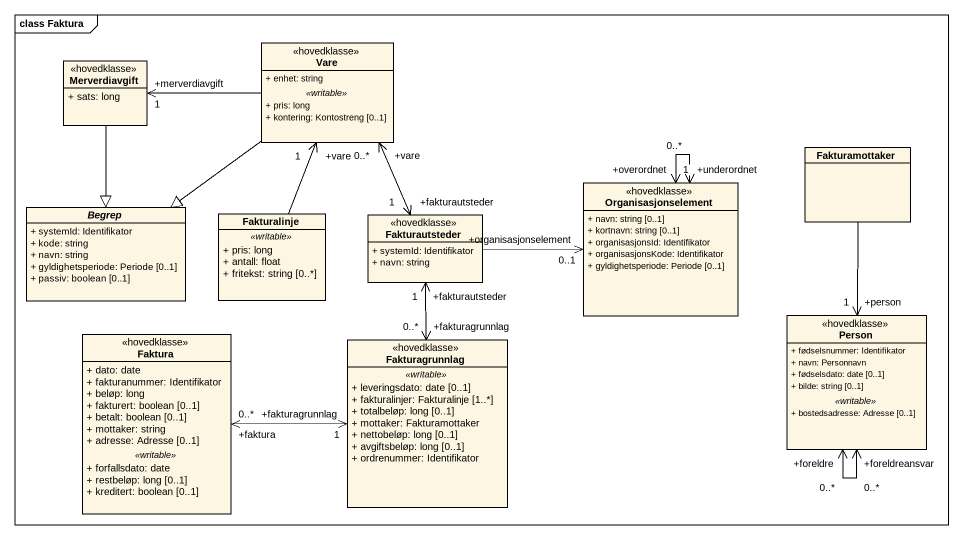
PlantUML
@startuml
mainframe class Faktura
hide circle
hide empty members
skinparam classAttributeIconSize 0
class Vare <<hovedklasse>> {
  + enhet: string
  .. <<writable>> ..
  + pris: long
  + kontering: Kontostreng [0..1]
}
class Merverdiavgift <<hovedklasse>> {
  + sats: long
}
class Fakturamottaker
abstract class Begrep {
  + systemId: Identifikator
  + kode: string
  + navn: string
  + gyldighetsperiode: Periode [0..1]
  + passiv: boolean [0..1]
}
class Fakturalinje {
  .. <<writable>> ..
  + pris: long
  + antall: float
  + fritekst: string [0..*]
}
class Fakturautsteder <<hovedklasse>> {
  + systemId: Identifikator
  + navn: string
}
class Organisasjonselement <<hovedklasse>> {
  + navn: string [0..1]
  + kortnavn: string [0..1]
  + organisasjonsId: Identifikator
  + organisasjonsKode: Identifikator
  + gyldighetsperiode: Periode [0..1]
}
class Faktura <<hovedklasse>> {
  + dato: date
  + fakturanummer: Identifikator
  + beløp: long
  + fakturert: boolean [0..1]
  + betalt: boolean [0..1]
  + mottaker: string
  + adresse: Adresse [0..1]
  .. <<writable>> ..
  + forfallsdato: date
  + restbeløp: long [0..1]
  + kreditert: boolean [0..1]
}
class Fakturagrunnlag <<hovedklasse>> {
  .. <<writable>> ..
  + leveringsdato: date [0..1]
  + fakturalinjer: Fakturalinje [1..*]
  + totalbeløp: long [0..1]
  + mottaker: Fakturamottaker
  + nettobeløp: long [0..1]
  + avgiftsbeløp: long [0..1]
  + ordrenummer: Identifikator
}
class "Person" as Person_ <<hovedklasse>> {
  + fødselsnummer: Identifikator
  + navn: Personnavn
  + fødselsdato: date [0..1]
  + bilde: string [0..1]
  .. <<writable>> ..
  + bostedsadresse: Adresse [0..1]
}
Vare -left-> "+merverdiavgift\n1" Merverdiavgift
Vare --|> Begrep
Vare "+vare\n0..*" <--> "+fakturautsteder\n1" Fakturautsteder
Merverdiavgift --|> Begrep
Fakturamottaker --> "+person\n1" Person_
Fakturalinje -up-> "+vare\n1" Vare
Fakturautsteder -right-> "+organisasjonselement\n0..1" Organisasjonselement
Organisasjonselement "+underordnet\n0..*" <--> "+overordnet\n1" Organisasjonselement
Fakturagrunnlag "+fakturagrunnlag\n0..*" <-up-> "+fakturautsteder\n1" Fakturautsteder
Fakturagrunnlag "+fakturagrunnlag\n1" <-left-> "+faktura\n0..*" Faktura
Person_ "+foreldre\n0..*" <--> "+foreldreansvar\n0..*" Person_
@enduml
